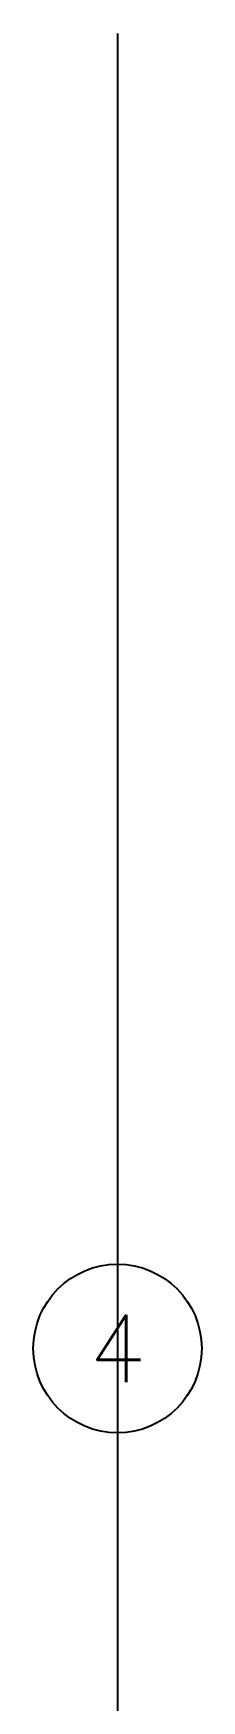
# Model space of a CAD drawing. Extents: x 226317 to 226469, y 8188101 to 8188260.
# Drawn here: x 226366.462 to 226366.962, y 8188172.658 to 8188177.601 of the extents above; entities that cross this region are included whole.
import ezdxf
from ezdxf.enums import TextEntityAlignment as Align

# ---------------------------------------------------------------- set-up
doc = ezdxf.new("R2010")
doc.units = 0
doc.header["$LTSCALE"] = 15
for name, pattern in [('CENTER', [2, 1.25, -0.25, 0.25, -0.25]), ('PHANTOM', [2.5, 1.25, -0.25, 0.25, -0.25, 0.25, -0.25]), ('PHANTOM2', [1.25, 0.625, -0.125, 0.125, -0.125, 0.125, -0.125])]:
    doc.linetypes.add(name, pattern=pattern)
doc.layers.get('0').update_dxf_attribs({"color": 250})
doc.layers.add('A-EJES', color=250, linetype='PHANTOM')
doc.layers.add('L6 Linea fina', color=141, linetype='Continuous')
doc.styles.add('ROMANS', font='romans.shx', dxfattribs={"width": 0.8})

# ---------------------------------------------------------------- blocks, each defined once
blk = doc.blocks.new('EJES 1P')
at = {"layer": 'A-EJES', "linetype": 'PHANTOM2'}
blk.add_lwpolyline([(19.6443, 5.3453), (19.6443, -4.1582)], dxfattribs=at)
at = {"layer": 'A-EJES', "linetype": 'Continuous'}
blk.add_circle((19.6443, 5.5924), 0.25, dxfattribs=at)
at = {"layer": 'A-EJES', "linetype": 'Continuous', "style": 'ROMANS'}
blk.add_text('4', height=0.2, dxfattribs=at).set_placement((19.6443, 5.5924), align=Align.MIDDLE_CENTER)

msp = doc.modelspace()

# ---------------------------------------------------------------- linework, layer by layer
at = {"layer": 'L6 Linea fina', "linetype": 'CENTER'}
msp.add_line((226366.7121, 8188177.6006), (226366.7121, 8188168.8502), dxfattribs=at)

# ---------------------------------------------------------------- block references
msp.add_blockref('EJES 1P', (226347.0678, 8188168.1096))

doc.saveas('drawing.dxf')
